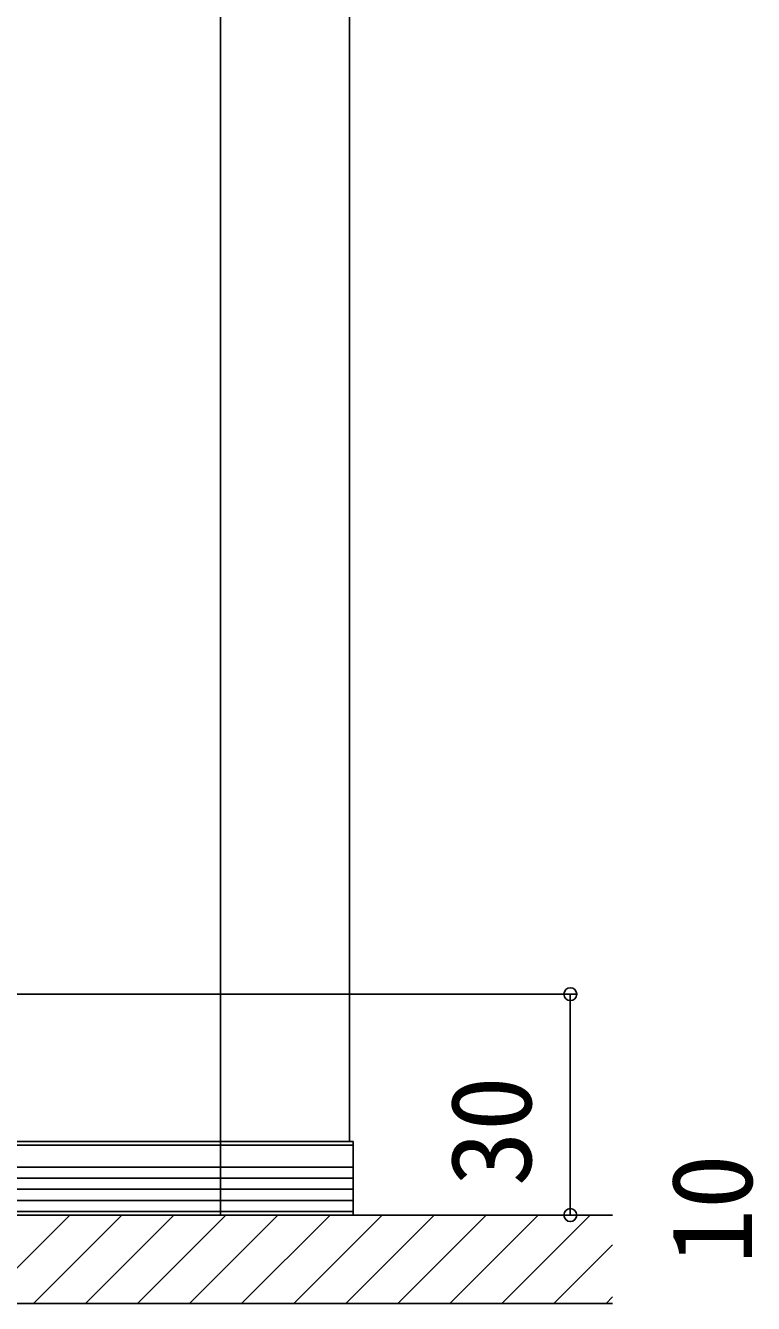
# Model space of a CAD drawing. Units: millimetres, scale not verified. Extents: x -875 to 875, y -1300 to 1292.
# Drawn here: x -149 to -50.1, y -1117.8 to -944.2 of the extents above; entities that cross this region are included whole.
import ezdxf
from ezdxf.enums import TextEntityAlignment as Align

# ---------------------------------------------------------------- set-up
doc = ezdxf.new("R2010")
doc.units = ezdxf.units.MM
doc.header["$LTSCALE"] = 8
for name, color, linetype in [('0-3_YKK_12', 2, 'Continuous'), ('0-4_YKK_13', 4, 'Continuous'), ('0-5_YKK_D', 6, 'Continuous'), ('0-7_YSS_K', 3, 'Continuous')]:
    doc.layers.add(name, color=color, linetype=linetype)
doc.styles.add('ＭＳ ゴシック', font='')
doc.styles.get('ＭＳ ゴシック').set_extended_font_data('MS Gothic')

msp = doc.modelspace()

# ---------------------------------------------------------------- linework, layer by layer
at = {"layer": '0-3_YKK_12'}
for p in [(-104.998, -490.751), (-304.998, -1095.751)]:
    msp.add_line(p, (-104.998, -1095.751), dxfattribs=at)
at = {"layer": '0-4_YKK_13'}
for p, q in [((-305.498, -1095.751), (-104.498, -1095.751)), ((-305.498, -1096.251), (-104.498, -1096.251)), ((-104.498, -1099.251), (-305.498, -1099.251)), ((-104.498, -1100.751), (-303.998, -1100.751)), ((-104.498, -1102.251), (-302.498, -1102.251)), ((-104.498, -1103.751), (-300.998, -1103.751)), ((-104.498, -1105.251), (-299.498, -1105.251))]:
    msp.add_line(p, q, dxfattribs=at)
for points in [[(-305.498, -1096.251), (-104.498, -1096.251), (-104.498, -1095.751)], [(-305.498, -1099.251), (-104.498, -1099.251), (-104.498, -1096.251)], [(-104.498, -1099.251), (-104.498, -1105.751), (-287.498, -1105.751)]]:
    msp.add_lwpolyline(points, dxfattribs=at)
at = {"layer": '0-5_YKK_D'}
for p, q in [((-233.998, -1075.751), (-73.998, -1075.751)), ((-74.998, -1075.751), (-74.998, -1105.751)), ((-103.498, -1105.751), (-73.998, -1105.751))]:
    msp.add_line(p, q, dxfattribs=at)
for centre in [(-74.998, -1075.751), (-74.998, -1105.751)]:
    msp.add_circle(centre, 0.875, dxfattribs=at)
at = {"layer": '0-7_YSS_K'}
for p, q in [((-122.498, -1105.751), (-122.498, -473.251)), ((-69.262, -1105.751), (-199.998, -1105.751)), ((-154.993, -1117.751), (-142.993, -1105.751)), ((-147.922, -1117.751), (-135.922, -1105.751)), ((-140.851, -1117.751), (-128.851, -1105.751)), ((-133.78, -1117.751), (-121.78, -1105.751)), ((-126.709, -1117.751), (-114.709, -1105.751)), ((-119.638, -1117.751), (-107.638, -1105.751)), ((-112.567, -1117.751), (-100.567, -1105.751)), ((-105.496, -1117.751), (-93.496, -1105.751)), ((-98.425, -1117.751), (-86.425, -1105.751)), ((-91.354, -1117.751), (-79.354, -1105.751)), ((-84.283, -1117.751), (-72.283, -1105.751)), ((-77.212, -1117.751), (-69.262, -1109.801)), ((-69.262, -1117.751), (-199.998, -1117.751)), ((-70.141, -1117.751), (-69.262, -1116.872))]:
    msp.add_line(p, q, dxfattribs=at)

# ---------------------------------------------------------------- texts
at = {"layer": '0-5_YKK_D', "style": 'ＭＳ ゴシック'}
for s, p in [('30', (-76.998, -1101.83)), ('10', (-46.998, -1112.427))]:
    msp.add_text(s, height=11, rotation=90, dxfattribs=at).set_placement(p, align=Align.BOTTOM_LEFT)

doc.saveas('drawing.dxf')
